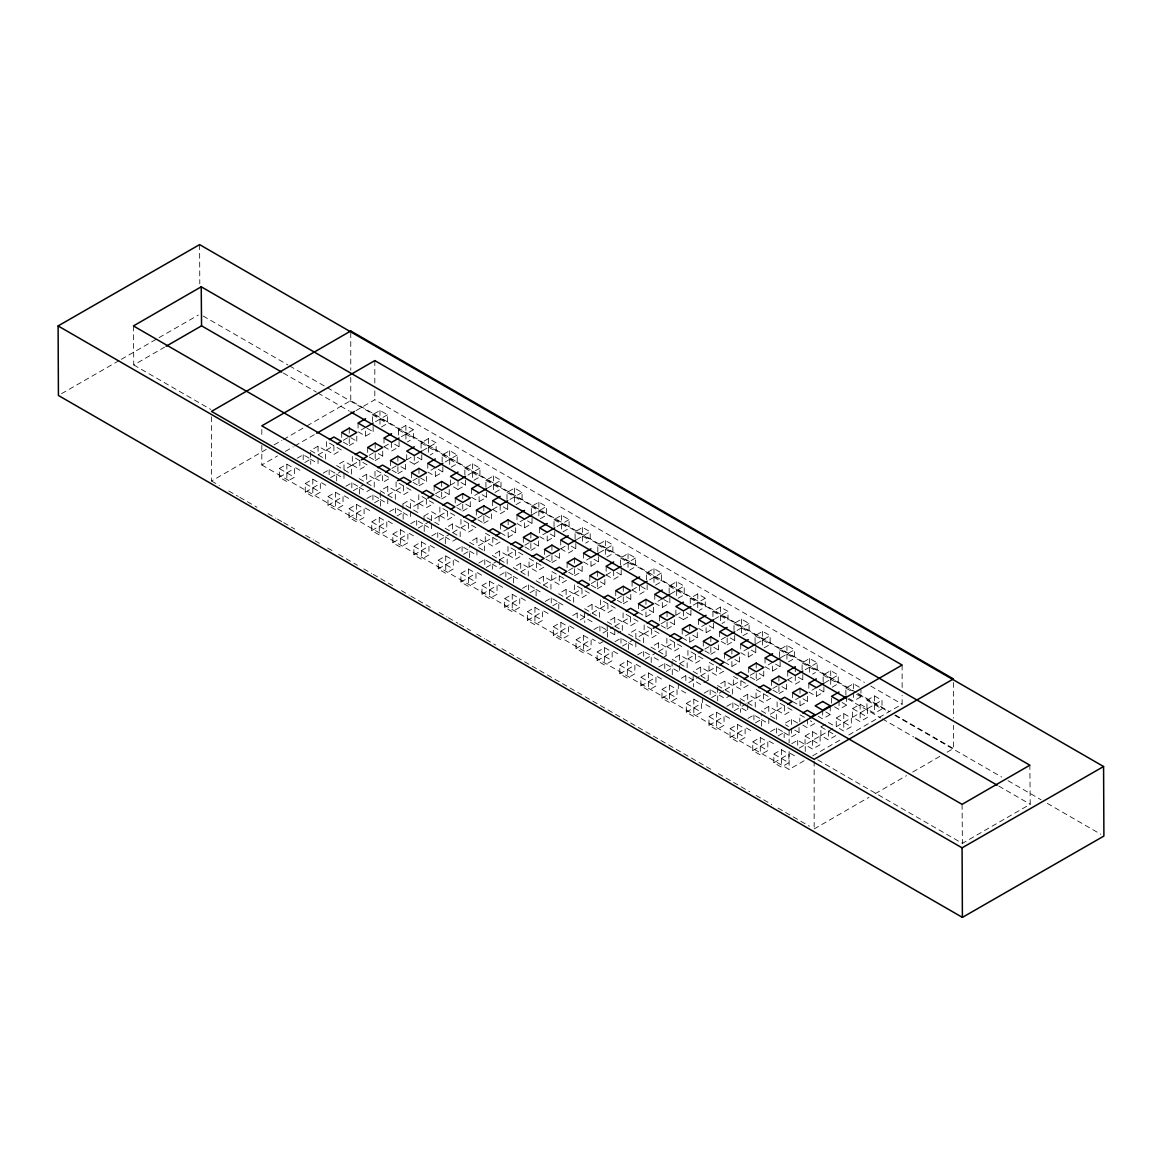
<?xml version="1.0" encoding="UTF-8"?>
<svg xmlns="http://www.w3.org/2000/svg" width="1162" height="1162" viewBox="0 0 1162 1162"><rect width="100%" height="100%" fill="white"/><g stroke="black" fill="none" stroke-linecap="round" stroke-linejoin="round"><path stroke-width="0.75" stroke-dasharray="5 3.75" d="M133.427 325.941L133.761 364.97L164.568 347.177M211.513 416.751L211.513 481.01L267.841 448.488M274.101 444.872L281.916 440.354M283.484 439.454L305.388 426.803M306.957 425.902L350.764 400.614L856.118 692.363M261.813 445.409L261.813 464.974L277.515 455.925M285.358 451.393L293.202 446.862M294.77 445.947L315.178 434.167M355.979 410.622L374.818 399.743L864.47 682.443M279.316 468.533L286.854 464.175L294.378 468.533L294.378 477.233L286.854 481.576L279.316 477.233L279.316 468.533L294.378 477.233M297.167 458.22L303.195 454.749L310.733 459.092L304.705 462.578M318.054 446.164L310.515 450.507L325.592 459.208L325.592 450.507L318.054 446.164L318.054 454.865L325.592 450.507M372.436 421.719L372.436 414.761L379.974 410.418L387.498 414.761L387.498 423.462L381.47 426.948M279.316 477.233L294.378 468.533M326.377 450.057L333.901 445.714L333.901 454.415L341.439 450.057L326.377 441.357L326.377 450.057L333.901 454.415M343.24 440.325L349.254 436.839L349.254 445.54L343.24 442.068M375.457 421.719L387.498 414.761M349.254 445.54L356.792 441.197L356.792 432.496M365.609 436.113L365.609 427.413L358.07 431.756L365.609 436.113L373.133 431.756L373.133 423.055M305.257 483.508L312.796 479.151L320.32 483.508L320.32 492.209L312.796 496.552L305.257 492.209L305.257 483.508L320.32 492.209M323.109 473.195L329.136 469.724L336.675 474.067L336.675 481.024M351.534 474.183L351.534 465.497L343.996 461.14L336.457 465.497L350.023 473.312M398.377 434.966L398.377 429.737L405.916 425.394L413.44 429.737L413.44 438.437L407.412 441.923M305.257 492.209L320.32 483.508M330.647 477.553L340.989 471.583M351.534 465.497L343.996 469.84L343.996 461.14M359.842 460.689L352.318 456.332L352.318 465.032L359.842 460.689L359.842 469.39L367.381 465.032L361.353 461.561M369.182 455.301L375.195 451.829L375.195 460.515L369.182 457.044M384.012 438.03L384.012 446.731L391.55 442.388L391.55 451.088L399.074 446.731L399.074 439.773M401.398 436.709L413.44 429.737M375.195 460.515L382.734 456.172L382.734 447.472M327.96 496.61L335.484 492.267L343.022 496.61L343.022 505.31L335.484 509.653L327.96 505.31L327.96 496.61L343.022 505.31M345.811 486.312L351.839 482.826L359.363 487.168L359.363 494.126M366.698 474.241L359.16 478.599L374.222 487.299L374.222 478.599L366.698 474.241L366.698 482.942L374.222 478.599M421.08 448.067L421.08 442.853L428.604 438.495L436.142 442.853L436.142 451.553L430.114 455.025M327.96 505.31L343.022 496.61M353.35 490.654L363.677 484.685M388.573 477.277L375.006 469.448L375.006 478.148L382.545 473.791L382.545 482.491L390.083 478.148M391.87 468.402L397.898 464.931L397.898 473.631L391.87 470.145M406.715 459.847L414.253 455.489L414.253 464.19L406.715 459.847L406.715 451.147M422.59 450.682L436.142 442.853M371.215 489.028L366.698 491.642L359.16 487.299M397.898 473.631L405.436 469.274L405.436 460.573M414.253 464.19L421.777 459.847L421.777 452.875M349.036 508.782L356.574 504.424L364.098 508.782L364.098 517.482L356.574 521.825L349.036 517.482L349.036 508.782L364.098 517.482M366.887 498.469L372.915 494.997L380.453 499.34L374.425 502.826M387.774 486.413L380.235 490.771L395.312 499.457L395.312 490.771L387.774 486.413L387.774 495.114L395.312 490.771M442.156 461.982L442.156 455.025L449.694 450.667L457.218 455.025L457.218 463.711L451.19 467.197M349.036 517.482L364.098 508.782M396.097 490.306L403.621 485.963L403.621 494.663L411.159 490.306L396.097 481.62L396.097 490.306L403.621 494.663M412.946 480.574L418.974 477.103L418.974 485.803L412.946 482.317M445.162 461.982L457.218 455.025M418.974 485.803L426.512 481.446L426.512 472.745M435.329 476.362L435.329 467.661L427.79 472.004L435.329 476.362L442.853 472.004L442.853 465.047M371.738 521.883L379.262 517.54L386.801 521.883L386.801 530.584L379.262 534.927L371.738 530.584L371.738 521.883L386.801 530.584M389.59 511.585L395.617 508.099L403.141 512.442L403.141 519.414M402.938 503.872L410.476 499.515L418 503.872L418 512.573L402.938 503.872L402.938 512.573L410.476 516.916L410.476 509.958M464.858 475.084L464.858 468.126L472.382 463.769L479.921 468.126L479.921 476.827L473.893 480.298M371.738 530.584L386.801 521.883M397.113 515.928L403.141 512.442M418 503.872L410.476 508.215L410.476 499.515M426.323 499.064L418.785 494.721L418.785 503.422L426.323 499.064L426.323 507.765L433.862 503.422L427.834 499.936M435.648 493.676L441.676 490.204L441.676 498.905L435.648 495.419M450.493 485.12L458.017 480.763L458.017 489.463L450.493 485.12L450.493 476.42M467.865 475.084L479.921 468.126M441.676 498.905L449.215 494.547L449.215 485.847M458.017 489.463L465.555 485.12L465.555 478.163M392.814 534.055L400.353 529.712L407.877 534.055L407.877 542.756L400.353 547.099L392.814 542.756L392.814 534.055L407.877 542.756M410.665 523.742L416.693 520.271L424.232 524.614L424.232 531.571M424.014 516.044L431.552 511.687L439.091 516.044L439.091 524.745L424.014 516.044L424.014 524.745L431.552 529.088L431.552 523.873M485.934 487.256L485.934 480.298L493.472 475.941L500.996 480.298L500.996 488.984L494.968 492.47M392.814 542.756L407.877 534.055M418.204 528.1L430.042 521.259M439.091 516.044L431.552 520.387L431.552 511.687M439.875 515.579L447.399 511.236L447.399 519.937L454.938 515.579L439.875 506.893L439.875 515.579L447.399 519.937M456.724 505.848L462.752 502.376L462.752 511.077L456.724 507.591M487.444 488.127L500.996 480.298M462.752 511.077L470.29 506.719L470.29 498.019M479.107 501.635L479.107 492.935L471.569 497.278L479.107 501.635L486.631 497.278L486.631 490.32M413.89 546.227L421.428 541.87L428.952 546.227L428.952 554.928L421.428 559.271L413.89 554.928L413.89 546.227L428.952 554.928M431.741 535.914L437.769 532.443L445.307 536.786L445.307 543.743M452.628 523.859L445.09 528.202L460.167 536.902L460.167 528.202L452.628 523.859L452.628 532.559L460.167 528.202M507.01 499.428L507.01 492.456L514.548 488.113L522.072 492.456L522.072 501.156L516.044 504.642M413.89 554.928L428.952 546.227M439.28 540.272L449.621 534.302M460.951 527.751L468.475 523.408L468.475 532.109L476.013 527.751L460.951 519.051L460.951 527.751L468.475 532.109M477.814 518.02L483.828 514.548L483.828 523.234L477.814 519.763M492.644 500.749L492.644 509.45L500.183 505.107L500.183 513.807L507.707 509.45L507.707 502.492M510.031 499.428L522.072 492.456M457.145 538.645L452.628 541.26L445.09 536.902M483.828 523.234L491.366 518.891L491.366 510.191M438.205 560.258L445.743 555.915L453.282 560.258L453.282 568.959L445.743 573.316L438.205 568.959L438.205 560.258L453.282 568.959M456.07 549.96L462.084 546.474L469.622 550.832L469.622 557.789M484.481 550.948L484.481 542.247L476.943 537.904L469.419 542.247L475.447 545.733M531.324 513.459L531.324 506.501L538.863 502.158L546.401 506.501L546.401 515.202L540.374 518.688M438.205 568.959L453.282 560.258M463.594 554.303L469.622 550.832M482.971 550.076L476.943 546.605L484.481 542.247M485.266 541.797L492.804 537.454L492.804 546.14L485.266 541.797L485.266 533.097L500.328 541.797L492.804 546.14M532.835 514.33L546.401 506.501M508.157 537.28L508.157 528.579L500.619 532.937L508.157 537.28L515.681 532.937L515.681 524.236M524.498 527.838L524.498 519.153L516.974 523.496L524.498 527.838L532.036 523.496L532.036 516.538M460.907 573.374L468.446 569.017L475.97 573.374L475.97 582.075L468.446 586.418L460.907 582.075L460.907 573.374L475.97 582.075M478.759 563.062L484.786 559.59L492.325 563.933L492.325 569.148M507.184 564.049L507.184 555.349L499.645 551.006L492.122 555.349L504.163 562.306M554.027 526.56L554.027 519.603L561.566 515.26L569.089 519.603L569.089 528.303L563.076 531.789M460.907 582.075L475.97 573.374M486.297 567.419L496.639 561.449M499.645 559.706L507.184 555.349M507.968 554.899L515.492 550.556L515.492 559.256L523.031 554.899L507.968 546.198L507.968 554.899L515.492 559.256M524.832 545.167L530.86 541.681L530.86 550.381L524.832 546.91M557.048 526.56L569.089 519.603M492.122 564.049L499.645 568.407L505.673 564.921M530.86 550.381L538.384 546.038L538.384 537.338M547.2 540.955L547.2 532.254L539.662 536.597L547.2 540.955L554.739 536.597L554.739 529.64M481.983 585.546L489.522 581.189L497.06 585.546L497.06 594.232L489.522 598.59L481.983 594.232L481.983 585.546L497.06 594.232M499.834 575.234L505.862 571.748L513.401 576.105L513.401 583.063M520.721 563.178L513.197 567.521L528.26 576.221L528.26 567.521L520.721 563.178L520.721 571.878L528.26 567.521M575.103 538.732L575.103 531.775L582.641 527.432L590.18 531.775L590.18 540.475L585.648 543.09M481.983 594.232L497.06 585.546M507.373 579.577L513.401 576.105M529.044 567.071L536.583 562.728L536.583 571.413L529.044 567.071L529.044 558.37L544.106 567.071L536.583 571.413M545.908 557.339L551.935 553.853L551.935 562.553L545.908 559.082M560.738 540.069L560.738 548.769L568.276 544.426L568.276 553.112L575.815 548.769L575.815 541.812M576.613 539.604L590.18 531.775M551.935 562.553L559.459 558.21L559.459 549.51M504.686 598.648L512.224 594.29L519.748 598.648L519.748 607.348L512.224 611.691L504.686 607.348L504.686 598.648L519.748 607.348M522.537 588.335L528.565 584.864L536.103 589.207L536.103 596.164M543.424 576.279L543.424 584.98L550.962 589.323L550.962 580.622L543.424 576.279L535.885 580.622L541.913 584.108M597.805 551.848L597.805 544.876L605.344 540.533L612.868 544.876L612.868 553.577L606.84 557.063M504.686 607.348L519.748 598.648M530.075 592.693L536.103 589.207M543.424 584.98L550.962 580.622M551.747 580.172L559.271 575.829L559.271 584.53L551.747 580.172L551.747 571.472L566.809 580.172L559.271 584.53M568.61 570.44L574.624 566.969L574.624 575.655L568.61 572.183M599.316 552.705L612.868 544.876M574.624 575.655L582.162 571.312L582.162 562.611M590.979 566.228L590.979 557.528L583.44 561.871L590.979 566.228L598.503 561.871L598.503 554.913M527.388 611.749L534.927 607.406L542.451 611.749L542.451 620.45L534.927 624.793L527.388 620.45L527.388 611.749L542.451 620.45M545.239 601.437L551.267 597.965L558.791 602.308L558.791 609.266M566.126 589.381L558.588 593.738L573.665 602.439L573.665 593.738L566.126 589.381L566.126 598.081L573.665 593.738M620.508 564.95L620.508 557.992L628.046 553.635L635.57 557.992L635.57 566.693L629.543 570.164M527.388 620.45L542.451 611.749M552.778 605.794L558.791 602.308M574.435 593.288L581.973 588.931L581.973 597.631L589.512 593.288L574.435 584.588L574.435 593.288L581.973 597.631M591.298 583.542L597.326 580.07L597.326 588.771L591.298 585.285M606.143 566.286L606.143 574.987L613.681 570.629L613.681 579.33L621.205 574.987L621.205 568.015M623.515 564.95L635.57 557.992M597.326 588.771L604.865 584.413L604.865 575.713M553.33 626.725L560.868 622.382L568.392 626.725L568.392 635.425L560.868 639.783L553.33 635.425L553.33 626.725L568.392 635.425M572.692 615.555L577.209 612.94L584.747 617.298L584.747 622.512M592.068 604.356L584.53 608.714L599.607 617.414L599.607 608.714L592.068 604.356L592.068 613.057L599.607 608.714M646.45 579.925L646.45 572.968L653.988 568.61L661.512 572.968L661.512 581.668L655.484 585.14M553.33 635.425L568.392 626.725M580.216 619.898L590.557 613.928M600.391 608.263L607.915 603.906L607.915 612.606L615.453 608.263L600.391 599.563L600.391 608.263L607.915 612.606M617.24 598.532L623.268 595.046L623.268 603.746L617.24 600.26M632.084 581.261L632.084 589.962L639.623 585.604L639.623 594.305L647.147 589.962L647.147 583.004M649.456 579.925L661.512 572.968M623.268 603.746L630.806 599.389L630.806 590.703M576.032 639.826L583.556 635.483L591.095 639.826L591.095 648.527L583.556 652.884L576.032 648.527L576.032 639.826L591.095 648.527M593.884 629.528L599.912 626.042L607.435 630.4L607.435 637.357M614.771 617.472L607.232 621.815L622.295 630.516L622.295 621.815L614.771 617.472L614.771 626.173L622.295 621.815M669.152 593.027L669.152 586.069L676.676 581.726L684.215 586.069L684.215 594.77L678.187 598.256M576.032 648.527L591.095 639.826M602.918 633L613.26 627.03M623.079 621.365L630.617 617.022L630.617 625.708L638.156 621.365L623.079 612.664L623.079 621.365L630.617 625.708M670.648 593.898L684.215 586.069M602.918 641.7L599.912 643.443L592.373 639.1M607.232 625.301L607.232 630.516L614.771 634.859L620.798 631.387M645.97 616.848L645.97 608.147L638.432 612.505L645.97 616.848L653.509 612.505L653.509 603.804M662.311 607.406L662.311 598.72L654.787 603.063L662.311 607.406L669.849 603.063L669.849 596.106M597.108 651.998L604.632 647.655L612.171 651.998L612.171 660.699L604.632 665.056L597.108 660.699L597.108 651.998L612.171 660.699M614.959 641.7L620.987 638.214L628.511 642.571L628.511 649.529M643.37 642.688L643.37 633.987L635.846 629.644L628.308 633.987L641.874 641.816M690.228 603.456L690.228 598.241L697.752 593.884L705.29 598.241L705.29 606.942L699.263 610.413M597.108 660.699L612.171 651.998M622.498 646.043L632.825 640.073M643.37 633.987L635.846 638.33L635.846 629.644M651.693 629.179L644.155 624.836L644.155 633.537L651.693 629.179L651.693 637.88L659.232 633.537L653.204 630.051M661.018 623.805L667.046 620.319L667.046 629.02L661.018 625.534M675.863 615.235L683.401 610.878L683.401 619.578L675.863 615.235L675.863 606.535M693.235 605.199L705.29 598.241M667.046 629.02L674.585 624.662L674.585 615.976M683.401 619.578L690.925 615.235L690.925 608.278M619.811 665.114L627.335 660.757L634.873 665.114L634.873 673.8L627.335 678.158L619.811 673.8L619.811 665.114L634.873 673.8M637.662 654.802L643.69 651.316L651.214 655.673L651.214 662.63M658.549 642.746L651.01 647.089L666.073 655.789L666.073 647.089L658.549 642.746L658.549 651.446L666.073 647.089M712.931 616.572L712.931 611.343L720.455 607L727.993 611.343L727.993 620.043L721.965 623.529M619.811 673.8L634.873 665.114M645.186 659.144L655.528 653.175M666.857 646.638L674.396 642.295L674.396 650.981L681.92 646.638L666.857 637.938L666.857 646.638L674.396 650.981M714.427 619.172L727.993 611.343M666.073 655.789L658.549 660.132L651.01 655.789M689.749 642.121L689.749 633.421L682.21 637.778L689.749 642.121L697.287 637.778L697.287 629.078M706.089 632.68L706.089 623.994L698.565 628.337L706.089 632.68L713.628 628.337L713.628 621.38M640.887 677.272L648.411 672.929L655.949 677.272L655.949 685.972L648.411 690.33L640.887 685.972L640.887 677.272L655.949 685.972M658.738 666.973L664.766 663.487L672.29 667.845L672.29 674.802M679.625 654.918L672.086 659.261L687.149 667.961L687.149 659.261L679.625 654.918L679.625 663.604L687.149 659.261M734.006 630.472L734.006 623.515L741.53 619.172L749.069 623.515L749.069 632.215L741.53 636.558M640.887 685.972L655.949 677.272M666.262 671.316L672.29 667.845M687.933 658.81L695.472 654.453L695.472 663.153L703.01 658.81L687.933 650.11L687.933 658.81L695.472 663.153M704.797 649.079L710.824 645.593L710.824 654.293L704.797 650.807M721.152 639.637L727.165 636.151L727.165 644.852L721.152 641.38M737.013 630.472L749.069 623.515M710.824 654.293L718.363 649.95L718.363 641.25M727.165 644.852L734.704 640.509L734.704 633.551M661.962 689.444L669.486 685.101L677.025 689.444L677.025 698.144L669.486 702.487L661.962 698.144L661.962 689.444L677.025 698.144M681.324 678.274L685.841 675.659L693.365 680.002L693.365 686.974M700.701 667.075L693.162 671.433L708.224 680.133L708.224 671.433L700.701 667.075L700.701 675.776L708.224 671.433M755.082 642.644L755.082 635.687L762.621 631.329L770.145 635.687L770.145 644.387L764.117 647.859M661.962 698.144L677.025 689.444M688.848 682.617L699.19 676.647M709.009 670.982L716.547 666.625L716.547 675.325L709.009 670.982L709.009 662.282L724.086 670.982L716.547 675.325M756.593 643.516L770.145 635.687M708.224 680.133L700.701 684.476L693.162 680.133L693.162 674.904M731.9 666.465L731.9 657.765L724.376 662.108L731.9 666.465L739.439 662.108L739.439 653.407M748.255 657.024L748.255 648.323L740.717 652.681L748.255 657.024L755.779 652.681L755.779 645.723M686.277 703.489L693.816 699.132L701.354 703.489L701.354 712.19L693.816 716.533L686.277 712.19L686.277 703.489L701.354 712.19M704.128 693.177L710.156 689.705L717.695 694.048L717.695 701.006M725.015 681.121L717.491 685.478L732.554 694.164L732.554 685.478L725.015 681.121L725.015 689.821L732.554 685.478M779.397 656.69L779.397 649.732L786.935 645.375L794.474 649.732L794.474 658.418L786.935 662.776M686.277 712.19L701.354 703.489M711.667 697.534L723.519 690.693M733.338 685.014L740.862 680.671L740.862 689.371L733.338 685.014L733.338 676.313L748.401 685.014L740.862 689.371M750.202 675.282L756.23 671.81L756.23 680.496L750.202 677.025M780.908 657.547L794.474 649.732M731.043 695.036L725.015 698.522L717.491 694.164L717.491 687.207M756.23 680.496L763.754 676.153L763.754 667.453M772.57 671.07L772.57 662.369L765.032 666.712L772.57 671.07L780.109 666.712L780.109 659.755M708.98 716.591L716.518 712.248L724.042 716.591L724.042 725.291L716.518 729.634L708.98 725.291L708.98 716.591L724.042 725.291M726.831 706.293L732.859 702.807L740.397 707.15L740.397 712.379M747.718 694.222L740.179 698.58L755.256 707.28L755.256 698.58L747.718 694.222L747.718 702.923L755.256 698.58M802.1 669.791L802.1 662.834L809.638 658.476L817.162 662.834L817.162 671.534L812.645 674.134M708.98 725.291L724.042 716.591M734.369 710.636L746.207 703.794M756.041 698.13L763.565 693.772L763.565 702.473L756.041 698.13L756.041 689.429L771.103 698.13L763.565 702.473M772.89 688.383L778.918 684.912L778.918 693.612L772.89 690.126M787.734 671.128L787.734 679.828L795.273 675.471L795.273 684.171L802.797 679.828L802.797 672.856M805.106 669.791L817.162 662.834M778.918 693.612L786.456 689.255L786.456 680.554M730.056 728.763L737.594 724.42L745.118 728.763L745.118 737.463L737.594 741.806L730.056 737.463L730.056 728.763L745.118 737.463M747.907 718.45L753.935 714.979L761.473 719.322L761.473 726.279M776.332 719.438L776.332 710.752L768.794 706.394L761.27 710.752L767.283 714.223M823.175 681.963L823.175 675.006L830.714 670.648L838.238 675.006L838.238 683.692L832.224 687.178M730.056 737.463L745.118 728.763M755.445 722.808L761.473 719.322M774.822 718.581L768.794 715.095L776.332 710.752M777.117 710.287L784.64 705.944L784.64 714.645L792.179 710.287L777.117 701.601L777.117 710.287L784.64 714.645M824.686 682.835L838.238 675.006M800.008 705.784L800.008 697.084L792.469 701.427L800.008 705.784L807.532 701.427L807.532 692.726M816.349 696.343L816.349 687.643L808.81 691.986L816.349 696.343L823.887 691.986L823.887 685.028M752.758 741.864L760.297 737.521L767.821 741.864L767.821 750.565L760.297 754.908L752.758 750.565L752.758 741.864L767.821 750.565M770.609 731.566L776.637 728.08L784.176 732.423L784.176 737.652M797.524 722.982L791.496 719.496L783.958 723.853L788.475 726.453M845.878 695.065L845.878 688.107L853.416 683.75L859.43 687.236M752.758 750.565L767.821 741.864M778.148 735.909L784.176 732.423M783.958 732.554L791.496 736.897L799.035 732.554L799.035 723.853M802.826 725.132L807.343 727.746L814.882 723.403L810.364 720.789M818.179 716.271L822.696 718.886L830.234 714.528L830.234 705.828M834.519 706.83L839.051 709.445L846.575 705.102L846.575 696.401M848.885 698.536L853.416 701.151L860.94 696.808L860.94 689.85M773.834 754.036L781.372 749.693L788.896 754.036L788.896 762.737L781.372 767.08L773.834 762.737L773.834 754.036L788.896 762.737M791.685 743.724L797.713 740.252L805.251 744.595L805.251 751.553M805.034 736.025L812.572 731.668L820.111 736.025L820.111 744.726L812.572 749.069L805.034 744.726L805.034 736.025L820.111 744.726M820.895 726.875L835.957 735.561L828.419 739.918L820.895 735.561L820.895 726.875L825.412 724.26M836.248 718L843.772 713.657L851.31 718L851.31 726.7L843.772 731.058L836.248 726.7L836.248 718L851.31 726.7M852.588 708.573L860.127 704.216L867.651 708.573L867.651 717.259L860.127 721.617L852.588 717.259L852.588 708.573L867.651 717.259M866.954 700.279L874.492 695.922L882.016 700.279L882.016 708.965L874.492 713.323L866.954 708.965L866.954 700.279L882.016 708.965M773.834 762.737L788.896 754.036M799.224 748.081L820.111 736.025M820.895 735.561L832.936 728.603M836.248 726.7L851.31 718M852.588 717.259L882.016 700.279M261.813 464.974L789.129 769.418L804.83 760.369M812.674 755.837L842.494 738.611M848.768 734.994L902.133 704.187L902.133 695.297M814.155 828.942L868.915 797.321M875.175 793.719L906.476 775.65M912.736 772.033L940.9 755.779M947.161 752.163L953.421 748.546L953.421 725.335M817.743 759.861L962.397 843.38L1030.2 804.235L1029.866 765.206M61.571 393.671L119.744 360.235M121.313 359.334L157.48 338.549M159.049 337.648L198.353 315.062M870.745 686.059L902.133 704.187M857.687 693.278L889.075 711.391M895.35 715.022L953.421 748.546M203.074 315.977L287.973 364.984M289.541 365.899L325.694 386.772M327.277 387.672L852.356 690.838M858.645 694.469L888.523 711.71M894.813 715.342L1001.717 777.058M1008.006 780.69L1041.021 799.746M1047.311 803.378L1100.763 834.243M372.436 414.761L387.498 423.462M398.377 429.737L413.44 438.437M421.08 442.853L436.142 451.553M442.156 455.025L457.218 463.711M464.858 468.126L479.921 476.827M485.934 480.298L500.996 488.984M507.01 492.456L522.072 501.156M531.324 506.501L546.401 515.202M554.027 519.603L569.089 528.303M575.103 531.775L590.18 540.475M597.805 544.876L612.868 553.577M620.508 557.992L635.57 566.693M646.45 572.968L661.512 581.668M669.152 586.069L684.215 594.77M690.228 598.241L705.29 606.942M712.931 611.343L727.993 620.043M734.006 623.515L749.069 632.215M755.082 635.687L770.145 644.387M779.397 649.732L794.474 658.418M802.1 662.834L817.162 671.534M823.175 675.006L838.238 683.692M845.878 688.107L851.906 691.579M860.94 696.808L853.416 692.45L853.416 701.151M283.31 373.031L316.34 392.088M317.909 393.003L349.355 411.159M847.795 698.928L880.825 717.985M882.394 718.9L913.84 737.057M998.754 786.078L1030.2 804.235M367.119 428.284L373.133 431.756M394.557 444.131L399.074 446.731M417.26 457.232L421.777 459.847M438.335 469.404L442.853 472.004M461.038 482.506L465.555 485.12M482.114 494.678L486.631 497.278M503.19 506.85L507.707 509.45M527.519 520.881L532.036 523.496M550.207 533.997L554.739 536.597M571.297 546.155L575.815 548.769M593.985 559.271L598.503 561.871M616.688 572.372L621.205 574.987M641.119 586.476L647.147 589.962M663.822 599.577L669.849 603.063M686.408 612.621L690.925 615.235M709.11 625.722L713.628 628.337M730.186 637.894L734.704 640.509M751.262 650.066L755.779 652.681M775.577 664.112L780.109 666.712M798.279 677.214L802.797 679.828M819.355 689.386L823.887 691.986M842.058 702.487L846.575 705.102M384.012 446.731L391.55 451.088M492.644 509.45L500.183 513.807M560.738 548.769L568.276 553.112M606.143 574.987L613.681 579.33M632.084 589.962L639.623 594.305M787.734 679.828L795.273 684.171M350.764 437.711L356.792 441.197M378.216 453.558L382.734 456.172M400.919 466.674L405.436 469.274M420.484 477.974L426.512 481.446M444.697 491.947L449.215 494.547M465.773 504.105L470.29 506.719M485.338 515.405L491.366 518.891M511.164 530.322L515.681 532.937M533.866 543.424L538.384 546.038M554.942 555.596L559.459 558.21M577.645 568.697L582.162 571.312M600.347 581.813L604.865 584.413M626.289 596.789L630.806 599.389M648.977 609.89L653.509 612.505M670.067 622.062L674.585 624.662M692.755 635.164L697.287 637.778M713.846 647.336L718.363 649.95M734.921 659.508L739.439 662.108M759.236 673.539L763.754 676.153M781.939 686.655L786.456 689.255M803.015 698.812L807.532 701.427M825.717 711.928L830.234 714.528M828.419 722.517L835.957 726.875M804.336 717.303L799.819 714.703L799.819 721.66M352.318 465.032L359.842 469.39M375.006 478.148L382.545 482.491M418.785 503.422L426.323 507.765M644.155 633.537L651.693 637.88M799.035 732.554L791.496 728.196L791.496 736.897M310.515 459.208L318.054 463.565L318.054 456.608M336.457 474.183L343.996 478.541L343.996 471.583M380.235 499.457L387.774 503.814L387.774 496.857M513.197 576.221L520.721 580.579M535.885 589.323L543.424 593.68M558.588 602.439L566.126 606.782M592.068 621.757L584.53 617.414L584.53 610.457M628.308 642.688L635.846 647.031L635.846 640.073M133.761 364.97L210.801 409.445M295.656 467.792L303.195 472.135M321.598 482.767L329.136 487.11M344.301 495.869L351.839 500.226M365.376 508.041L372.915 512.398M388.079 521.142L395.617 525.5M409.155 533.314L416.693 537.672M430.23 545.486L437.769 549.829M454.56 559.532L462.084 563.875M477.262 572.634L484.786 576.977M498.338 584.806L505.862 589.149M521.026 597.907L528.565 602.25M543.729 611.009L551.267 615.366M569.67 625.984L577.209 630.341M613.449 651.257L620.987 655.615M636.151 664.373L643.69 668.716M657.227 676.545L664.766 680.888M685.841 693.06L678.303 688.703L678.303 681.745M710.156 707.092L702.632 702.749L702.632 695.791M725.32 715.85L732.859 720.208M746.411 728.022L753.935 732.38M769.099 741.124L776.637 745.481M790.175 753.296L797.713 757.653M211.513 481.01L219.357 485.542M228.769 490.974L238.195 496.406M239.764 497.321L257.02 507.286M268.015 513.633L275.859 518.165M277.428 519.065L282.134 521.782M283.702 522.682L294.683 529.03M305.679 535.377L313.522 539.909M315.091 540.809L319.797 543.525M327.64 548.057L332.361 550.773M338.636 554.405L357.46 565.269M363.735 568.901L371.593 573.432M373.162 574.333L395.124 587.013M401.413 590.645L409.256 595.176M410.825 596.077L432.801 608.772M439.076 612.389L446.92 616.92M448.488 617.821L457.901 623.268M459.469 624.168L470.465 630.516M476.74 634.132L484.583 638.664M486.152 639.579L495.578 645.012M501.853 648.628L712.146 770.043M718.421 773.674L749.81 791.801M756.084 795.418L771.786 804.482M778.061 808.098L809.449 826.226M962.078 804.351L962.397 843.38M199.603 244.616L199.791 283.848M953.421 682.501L953.421 718.203M902.133 665.042L902.133 688.18M874.492 695.922L874.492 713.323M860.127 704.216L860.127 721.617M853.416 683.75L853.416 690.707M843.772 713.657L843.772 731.058M839.051 700.744L839.051 709.445M831.513 698.144L831.513 703.359M830.714 670.648L830.714 686.306M828.419 731.218L828.419 739.918M822.696 710.185L822.696 718.886M814.155 761.11L814.155 827.155M812.572 731.668L812.572 749.069M809.638 658.476L809.638 674.134M808.81 683.3L808.81 690.257M807.343 719.046L807.343 727.746M800.008 688.383L800.008 693.598M797.713 740.252L797.713 747.21M795.273 666.77L795.273 671.999M792.469 692.726L792.469 697.955M791.496 719.496L791.496 726.453M789.129 730.288L789.129 742.736M789.129 751.625L789.129 769.418M786.935 645.375L786.935 661.033M781.372 749.693L781.372 767.08M778.918 676.211L778.918 681.426M776.637 728.08L776.637 735.038M771.394 680.554L771.394 687.526M768.794 706.394L768.794 715.095M768.794 718.581L768.794 723.795L761.27 719.438L761.27 714.223M765.032 658.012L765.032 664.984M762.621 631.329L762.621 646.987M760.297 737.521L760.297 754.908M756.23 663.11L756.23 668.324M753.935 714.979L753.935 721.936M748.691 667.453L748.691 674.41M747.718 704.666L747.718 711.623L740.179 707.28L740.179 700.323M741.53 619.172L741.53 634.83M740.717 643.98L740.717 650.938M737.594 724.42L737.594 741.806M732.859 702.807L732.859 709.764M731.9 649.064L731.9 654.279M724.376 653.407L724.376 658.636M720.455 607L720.455 622.658M719.641 631.808L719.641 638.766M716.518 712.248L716.518 729.634M710.824 636.892L710.824 642.121M710.156 689.705L710.156 694.92M703.286 641.25L703.286 648.207M698.565 619.636L698.565 626.594M697.752 593.884L697.752 607.813M693.816 699.132L693.816 716.533M689.749 624.72L689.749 629.949M685.841 675.659L685.841 682.617M682.21 629.078L682.21 634.292M679.625 665.347L679.625 672.304L672.086 667.961L672.086 661.004M676.676 581.726L676.676 597.384M669.486 685.101L669.486 702.487M667.046 611.619L667.046 616.833M664.766 663.487L664.766 670.445M659.522 615.976L659.522 621.191M654.787 594.363L654.787 601.32M653.988 568.61L653.988 586.011M648.411 672.929L648.411 690.33M645.97 599.447L645.97 604.676M643.69 651.316L643.69 658.288M638.432 603.804L638.432 610.762M628.046 553.635L628.046 569.293M627.335 660.757L627.335 678.158M623.268 586.345L623.268 591.56M620.987 638.214L620.987 645.171M615.744 590.703L615.744 595.917M614.771 629.644L614.771 634.859M605.344 540.533L605.344 556.191M604.632 647.655L604.632 665.056M599.912 626.042L599.912 633M597.326 571.37L597.326 576.584M589.802 575.713L589.802 582.67M583.44 553.17L583.44 560.142M583.556 635.483L583.556 652.884M582.641 527.432L582.641 543.09M577.209 612.94L577.209 619.898M574.624 558.268L574.624 563.483M567.1 562.611L567.1 569.569M561.566 515.26L561.566 530.918M560.868 622.382L560.868 639.783M551.935 545.152L551.935 550.381M551.267 597.965L551.267 604.923M544.397 549.51L544.397 554.724M539.662 527.897L539.662 534.854M538.863 502.158L538.863 517.816M534.927 607.406L534.927 624.793M530.86 532.995L530.86 538.209M528.565 584.864L528.565 591.821M523.321 537.338L523.321 542.552M516.974 514.795L516.974 521.753M514.548 488.113L514.548 503.771M512.224 594.29L512.224 611.691M508.157 519.879L508.157 525.108M505.862 571.748L505.862 578.72M500.619 524.236L500.619 529.451M499.645 551.006L499.645 568.407M493.472 475.941L493.472 491.599M489.522 581.189L489.522 598.59M484.786 559.59L484.786 564.805M483.828 505.848L483.828 511.062M476.943 537.904L476.943 546.605M476.943 550.076L476.943 555.291L469.419 550.948L469.419 545.733M476.304 510.191L476.304 515.405M472.382 463.769L472.382 479.427M471.569 488.592L471.569 495.549M468.446 569.017L468.446 586.418M462.752 493.676L462.752 498.89M462.084 546.474L462.084 553.432M455.228 498.019L455.228 503.248M449.694 450.667L449.694 466.325M445.743 555.915L445.743 573.316M441.676 481.504L441.676 486.718M437.769 532.443L437.769 539.4M434.152 485.847L434.152 491.076M428.604 438.495L428.604 454.153M427.79 463.318L427.79 470.276M421.428 541.87L421.428 559.271M418.974 468.402L418.974 475.36M416.693 520.271L416.693 527.228M411.45 472.745L411.45 479.703M405.916 425.394L405.916 441.052M400.353 529.712L400.353 547.099M397.898 456.23L397.898 461.445M395.617 508.099L395.617 513.313M390.374 460.573L390.374 465.802M380.235 492.499L380.453 506.298M379.974 410.418L379.974 426.076M379.262 517.54L379.262 534.927M375.195 443.129L375.195 448.343M374.818 360.598L374.818 383.736M374.818 390.853L374.818 399.743M372.915 494.997L372.915 501.955M367.671 447.472L367.671 452.686M358.07 423.055L358.07 430.013M356.574 504.424L356.574 521.825M351.839 482.826L351.839 489.783M350.764 332.782L350.764 370.257M350.764 377.403L350.764 400.614M349.254 428.153L349.254 435.111M341.73 432.496L341.73 439.454M335.484 492.267L335.484 509.653M329.136 469.724L329.136 476.681M312.796 479.151L312.796 496.552M310.515 452.25L310.733 464.306M303.195 454.749L303.195 461.706M286.854 464.175L286.854 481.576M261.813 429.403L261.813 436.52"/><path stroke-width="1.5" d="M201.229 286.796L133.427 325.941L962.078 804.351L1029.866 765.206L201.229 286.796L201.549 325.825L281.741 372.116M166.108 346.276L201.549 325.825M316.747 433.266L354.41 411.522M329.383 439.628L333.901 437.014L341.439 441.357L336.922 443.971M365.609 418.712L358.07 423.055L365.609 427.413L373.133 423.055M355.325 454.603L359.842 451.989L367.381 456.332L361.353 459.818M391.55 433.687L384.012 438.03L391.55 442.388L399.074 438.03M378.028 467.705L382.545 465.09L390.083 469.448L385.566 472.048M414.253 446.789L406.715 451.147L414.253 455.489L421.777 451.147M397.593 480.748L403.621 477.262L411.159 481.62L406.642 484.22M435.329 458.961L427.79 463.318L435.329 467.661L442.853 463.318M421.806 492.978L426.323 490.364L433.862 494.721L427.834 498.193M458.017 472.062L450.493 476.42L458.017 480.763L465.555 476.42M442.882 505.15L447.399 502.536L454.938 506.893L450.42 509.493M479.107 484.234L471.569 488.592L479.107 492.935L486.631 488.592M463.958 517.322L468.475 514.708L476.013 519.051L471.496 521.665M500.183 496.406L492.644 500.749L500.183 505.107L507.707 500.749M488.272 531.354L492.804 528.754L500.328 533.097L495.811 535.711M524.498 510.452L516.974 514.795L524.498 519.153L532.036 514.795M510.975 544.47L515.492 541.855L523.031 546.198L518.513 548.813M547.2 523.554L539.662 527.897L547.2 532.254L554.739 527.897M532.051 556.627L536.583 554.027L544.106 558.37L539.589 560.985M568.276 535.726L560.738 540.069L568.276 544.426L575.815 540.069M554.753 569.743L559.271 567.129L566.809 571.472L562.292 574.086M590.979 548.827L583.44 553.17L590.979 557.528L598.503 553.17M577.456 582.845L581.973 580.23L589.512 584.588L584.994 587.188M613.681 561.929L606.143 566.286L613.681 570.629L621.205 566.286M603.398 597.82L607.915 595.205L615.453 599.563L610.936 602.177M639.623 576.904L632.084 581.261L639.623 585.604L647.147 581.261M626.1 610.922L630.617 608.322L638.156 612.664L633.624 615.279M662.311 590.02L654.787 594.363L662.311 598.72L669.849 594.363M647.176 623.093L651.693 620.479L659.232 624.836L653.204 628.308M683.401 602.177L675.863 606.535L683.401 610.878L690.925 606.535M669.878 636.195L674.396 633.595L681.92 637.938L677.402 640.553M706.089 615.294L698.565 619.636L706.089 623.994L713.628 619.636M690.954 648.367L695.472 645.767L703.01 650.11L698.478 652.724M727.165 627.465L719.641 631.808L727.165 636.151L734.704 631.808M712.03 660.539L716.547 657.924L724.086 662.282L719.568 664.882M748.255 639.623L740.717 643.98L748.255 648.323L755.779 643.98M736.345 674.585L740.862 671.97L748.401 676.313L743.883 678.928M772.57 653.669L765.032 658.012L772.57 662.369L780.109 658.012M759.047 687.686L763.565 685.072L771.103 689.429L766.586 692.029M795.273 666.77L787.734 671.128L795.273 675.471L802.797 671.128M780.123 699.858L784.64 697.244L792.179 701.601L787.662 704.201M816.349 678.942L808.81 683.3L816.349 687.643L823.887 683.3M802.826 712.96L807.343 710.345L814.882 714.703L810.364 717.303M839.051 692.044L831.513 696.401L839.051 700.744L846.575 696.401M58.1 325.941L199.603 244.616L1103.58 766.528L1103.9 836.059L962.397 917.384L58.42 395.472L58.1 325.941L962.078 847.839L962.397 917.384M962.078 847.839L1103.58 766.528M350.924 412.06L846.226 698.013M915.409 737.957L997.17 785.163M350.764 330.996L211.513 411.392L814.155 759.323L953.421 678.928L350.764 330.996M374.818 360.598L261.813 425.844L789.129 730.288L902.133 665.042L374.818 360.598M349.254 428.153L341.73 432.496L349.254 436.839L356.792 432.496L349.254 428.153M375.195 443.129L367.671 447.472L375.195 451.829L382.734 447.472L375.195 443.129M397.898 456.23L390.374 460.573L397.898 464.931L405.436 460.573L397.898 456.23M418.974 468.402L411.45 472.745L418.974 477.103L426.512 472.745L418.974 468.402M441.676 481.504L434.152 485.847L441.676 490.204L449.215 485.847L441.676 481.504M462.752 493.676L455.228 498.019L462.752 502.376L470.29 498.019L462.752 493.676M483.828 505.848L476.304 510.191L483.828 514.548L491.366 510.191L483.828 505.848M508.157 519.879L500.619 524.236L508.157 528.579L515.681 524.236L508.157 519.879M530.86 532.995L523.321 537.338L530.86 541.681L538.384 537.338L530.86 532.995M551.935 545.152L544.397 549.51L551.935 553.853L559.459 549.51L551.935 545.152M574.624 558.268L567.1 562.611L574.624 566.969L582.162 562.611L574.624 558.268M597.326 571.37L589.802 575.713L597.326 580.07L604.865 575.713L597.326 571.37M623.268 586.345L615.744 590.703L623.268 595.046L630.806 590.703L623.268 586.345M645.97 599.447L638.432 603.804L645.97 608.147L653.509 603.804L645.97 599.447M667.046 611.619L659.522 615.976L667.046 620.319L674.585 615.976L667.046 611.619M689.749 624.72L682.21 629.078L689.749 633.421L697.287 629.078L689.749 624.72M710.824 636.892L703.286 641.25L710.824 645.593L718.363 641.25L710.824 636.892M731.9 649.064L724.376 653.407L731.9 657.765L739.439 653.407L731.9 649.064M756.23 663.11L748.691 667.453L756.23 671.81L763.754 667.453L756.23 663.11M778.918 676.211L771.394 680.554L778.918 684.912L786.456 680.554L778.918 676.211M800.008 688.383L792.469 692.726L800.008 697.084L807.532 692.726L800.008 688.383M822.696 701.485L815.172 705.828L822.696 710.185L830.234 705.828L822.696 701.485"/></g></svg>
